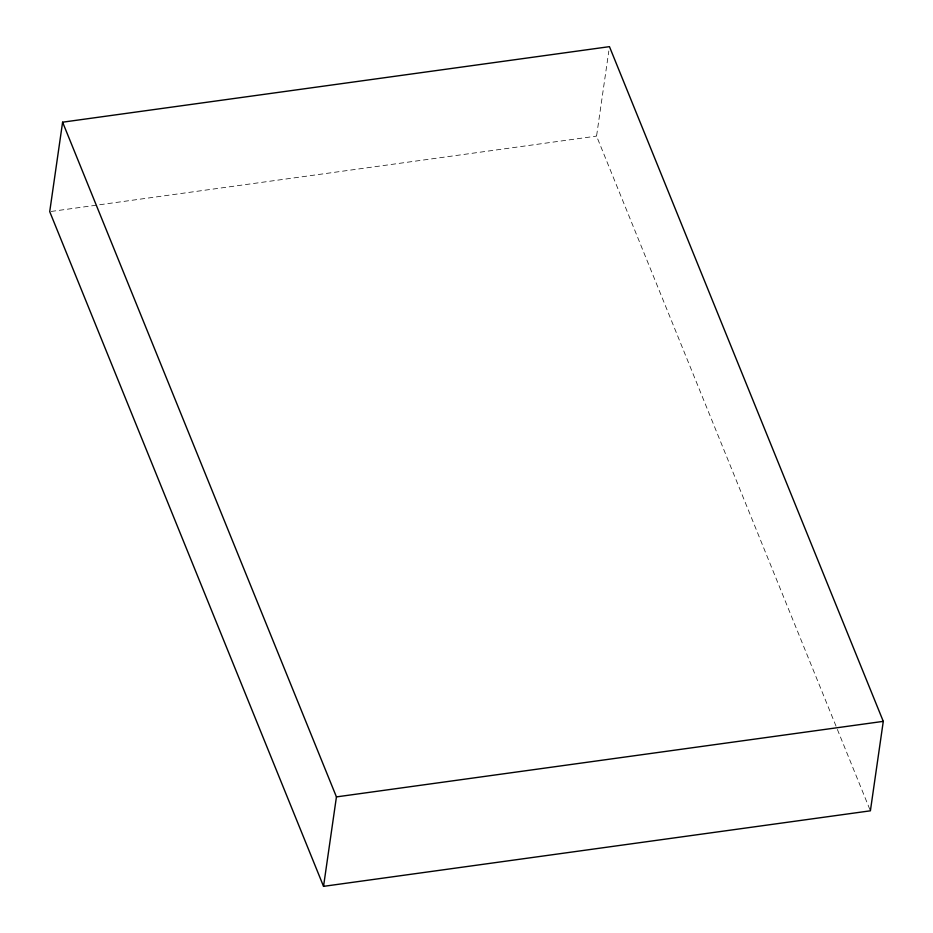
<?xml version="1.0" encoding="UTF-8"?>
<svg xmlns="http://www.w3.org/2000/svg" width="933" height="933" viewBox="0 0 933 933"><rect width="100%" height="100%" fill="white"/><g stroke="black" fill="none" stroke-linecap="round" stroke-linejoin="round"><path stroke-width="0.7" stroke-dasharray="4.67 3.5" d="M869.848 809.459L596.56 136.101L608.829 50.977M51.163 211.441L596.56 136.101"/><path stroke-width="1.4" d="M62.604 122.188L49.717 211.639L323.541 886.35L870.396 810.812L883.283 721.361L609.459 46.65L62.604 122.188L336.44 796.899L323.541 886.35M336.44 796.899L883.283 721.361"/></g></svg>
